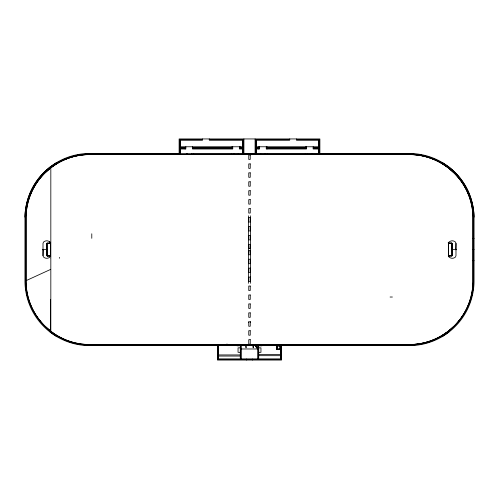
<?xml version="1.0" encoding="UTF-8"?>
<svg xmlns="http://www.w3.org/2000/svg" width="499" height="499" viewBox="0 0 499 499"><rect width="100%" height="100%" fill="white"/><g stroke="black" fill="none" stroke-linecap="round" stroke-linejoin="round"><path stroke-width="0.75" d="M50.63 256.449L49.432 257.44A4.653 4.653 0 0 1 43.482 256.979L43.008 255.719L43.157 249.643M179.771 154.122L179.865 139.695L202.582 139.695M88.616 344.971L88.616 344.878C55.189 344.959 25.617 315.38 25.692 281.96L25.692 217.134C25.617 183.707 55.189 154.135 88.616 154.216L179.958 154.216L179.958 139.695M179.958 139.926L179.958 153.467M455.843 249.456L455.986 243.381L455.512 242.115A4.653 4.653 0 0 0 449.568 241.659L448.37 242.651M191.317 154.216L410.39 154.122C443.861 154.041 473.476 183.657 473.401 217.127L473.401 281.966C473.476 315.437 443.861 345.046 410.39 344.971L88.616 344.878M88.61 344.971C55.14 345.046 25.524 315.437 25.599 281.966L25.599 217.127C25.524 183.657 55.14 154.041 88.61 154.122L179.865 154.122M46.731 243.687L46.731 255.55L47.262 256.081L47.112 243.549L50.642 243.387L50.592 242.483L50.642 242.845M448.358 256.218L448.358 255.706L451.882 255.569L451.738 243.019L452.262 243.543L452.262 255.413M410.384 344.971L410.384 344.878C443.811 344.959 473.383 315.38 473.308 281.96L473.308 217.134C473.383 183.707 443.811 154.135 410.384 154.216L319.135 154.122L319.135 139.695L296.418 139.695M243.356 154.216L242.876 154.416L243.075 153.935M319.323 154.216L318.849 154.416L319.042 153.935M448.507 242.539L448.196 242.751L448.514 242.564M226.721 344.503L226.783 344.092M227.101 344.503L227.157 344.098M448.489 256.567L448.358 256.093M50.549 256.274L50.686 256.611M43.008 249.257L43.051 249.731M46.731 249.332L46.719 249.712M452.281 249.706L452.262 249.332M455.986 249.843L455.986 249.363M50.823 167.851L44.71 173.228A63.679 63.679 0 0 0 26.067 217.146L26.067 281.941A63.679 63.679 0 0 0 44.71 325.866L50.823 331.242A63.679 63.679 0 0 0 88.629 344.503L410.371 344.503A63.679 63.679 0 0 0 448.177 331.242L454.29 325.866A63.679 63.679 0 0 0 472.933 281.941L472.933 217.146A63.679 63.679 0 0 0 454.29 173.228L448.177 167.851A63.679 63.679 0 0 0 410.371 154.59L88.629 154.59A63.679 63.679 0 0 0 50.823 167.851L50.823 258.295M255.313 345.738L257.415 348.477L257.447 347.653L255.313 345.738L257.553 348.352M50.549 242.495L50.511 256.567M57.011 162.331L50.143 166.965A64.783 64.783 0 0 0 24.95 217.102L24.95 281.991A64.776 64.776 0 0 0 88.585 345.62L217.458 345.62L217.458 360.053L281.542 360.053L281.542 345.62L410.415 345.62A64.776 64.776 0 0 0 474.044 281.991L474.05 217.102A64.783 64.783 0 0 0 448.857 166.965L441.989 162.331M441.989 336.763L448.857 332.128M26.067 280.663L50.461 269.485M50.599 243.001C50.33 242.913 45.877 242.657 47.099 243.574M448.539 242.657L448.539 256.081C448.37 256.205 453.198 256.436 451.901 255.519M43.157 249.456L42.764 249.5L43.008 249.843M455.843 249.637L456.217 249.637L455.986 249.251M46.738 255.55L47.099 255.525M451.901 243.574L452.256 243.543M448.308 243.001L451.738 243.013M209.281 139.695L243.169 139.695L243.169 154.122L255.831 154.122L255.831 139.695L289.719 139.695M179.958 139.782L202.582 139.782M209.281 139.782L243.075 139.782L243.075 154.216M289.719 139.782L255.925 139.782L255.925 154.216M296.418 139.782L319.042 139.782L319.042 154.216M180.239 146.768L242.795 146.768M256.205 146.768L318.761 146.768M180.239 147.511L185.821 147.511M192.527 147.511L231.998 147.511M239.445 147.511L242.795 147.511M256.205 147.511L258.813 147.511M267.002 147.511L305.731 147.511M313.179 147.511L318.761 147.511M180.239 148.259L185.079 148.259M192.527 148.259L232.74 148.259M239.445 148.259L242.795 148.259M256.205 148.259L258.813 148.259M267.002 148.259L306.473 148.259M313.179 148.259L318.761 148.259M180.239 149.001L185.821 149.001L185.821 146.768M242.795 149.001L239.445 149.001L239.445 146.768M256.205 149.001L259.555 149.001L259.555 146.768M318.761 149.001L313.179 149.001L313.179 146.768M88.622 154.497L410.378 154.497A63.766 63.766 0 0 1 441.472 163.217L448.233 167.776L454.358 173.165A63.766 63.766 0 0 1 473.021 217.14L473.027 281.947A63.772 63.772 0 0 1 454.358 325.928L448.233 331.317L441.472 335.877A63.772 63.772 0 0 1 410.378 344.597L88.622 344.597A63.704 63.704 0 0 1 50.823 331.361L44.642 325.928A63.772 63.772 0 0 1 25.973 281.947L25.973 217.146A63.772 63.772 0 0 1 44.642 173.165L50.767 167.776L57.528 163.217A63.772 63.772 0 0 1 88.622 154.497A63.704 63.704 0 0 0 50.823 167.733M472.933 238.372L474.05 238.372M50.642 243.2L46.937 243.468L46.918 255.538L47.274 255.893L50.642 255.893M448.358 243.2L451.72 243.2L452.082 243.556L452.057 255.625L448.358 255.893M451.707 243.387L448.358 243.387L448.358 242.845M42.933 249.55L47.106 249.55M451.894 249.544L456.067 249.544M472.933 249.544L474.05 249.544M47.293 255.706L50.642 255.706L50.642 256.218M47.262 256.081L50.692 256.068M472.933 260.721L474.05 260.721M390.075 297.024L392.401 297.024M237.025 345.807L239.164 345.62M259.929 345.807L261.975 345.807M239.164 345.807L236.931 345.62M276.795 345.994L279.771 345.994L279.771 348.976L276.708 348.976M256.424 346.749L255.681 346.749L255.681 346.375L256.598 346.375L257.097 347.847L256.729 347.847L256.736 346.481M256.729 347.753L257.097 347.753M240.562 347.859L238.048 347.859L238.048 352.325L240.562 352.325M258.438 347.859L260.952 347.859L260.952 352.325L258.438 352.325M241.31 348.976L257.69 348.976M276.795 349.344L280.519 349.344M280.519 349.531L276.608 349.531L276.608 345.62M258.719 354.558L280.519 354.558M218.481 354.932L240.281 354.932M258.719 355.675L280.519 355.675M218.481 356.049L240.281 356.049M218.113 359.218L280.887 359.218M255.925 153.935L256.062 154.459L255.644 154.216M179.958 153.935L180.095 154.459L179.677 154.216M50.143 332.128L57.011 336.763M448.364 256.467L449.568 257.434A4.653 4.653 0 0 0 455.512 256.979L455.986 255.713L455.986 243.381M49.432 241.659L50.636 242.626L49.432 241.659A4.653 4.653 0 0 0 43.482 242.121L43.008 243.381L43.008 255.719M451.707 255.713L451.738 256.074M47.262 243.025L47.293 243.381M448.451 243.2L448.451 255.893M50.542 243.2L50.549 255.893M456.067 249.363L456.067 249.731M313.921 147.511L313.921 148.259M312.062 153.467L312.062 154.497M307.59 153.467L307.59 154.497M306.473 146.768L306.473 149.001L266.26 149.001L266.26 146.768M305.731 146.768L305.731 148.259M305.357 153.467L305.357 154.029M296.418 138.947L296.418 140.063L318.761 140.063L318.761 153.467L256.205 153.467L256.205 140.063L289.719 140.063L289.719 138.947M280.887 344.971L280.887 359.399L218.113 359.399L218.113 344.971M280.794 344.878L280.794 359.305M280.145 348.976L280.145 349.531M277.163 345.62L277.163 349.531M277.07 346.181L277.07 348.789M276.795 345.62L276.795 349.531M274.094 344.597L274.094 345.62M268.412 344.597L268.412 345.62M267.377 153.467L267.377 154.029M267.002 146.768L267.002 149.001M265.137 153.467L265.137 154.497M262.069 345.62L259.836 345.62M260.671 153.467L260.671 154.497M258.813 146.768L258.813 149.001M258.438 344.971L258.438 359.305M258.345 344.971L258.345 359.305M255.775 346.375L255.775 346.749M255.089 138.947L255.089 153.467L243.911 153.467L243.911 138.947M253.224 345.62L253.224 347.859L252.943 345.62M252.338 359.031L252.338 360.053M250.617 215.805L250.617 283.289M250.617 321.899L250.617 322.273M248.383 215.805L248.383 283.289M248.383 321.961L248.383 322.335M246.662 359.031L246.662 360.053M246.057 345.62L246.057 347.859L245.776 345.62M240.655 344.971L240.655 359.305M240.562 344.971L240.562 359.305M240.187 146.768L240.187 148.259M238.329 153.467L238.329 154.497M233.863 153.467L233.863 154.497M232.74 146.768L232.74 149.001L192.527 149.001L192.527 146.768M231.998 146.768L231.998 148.259M231.623 153.467L231.623 154.029M230.588 344.597L230.588 345.62M224.906 344.597L224.906 345.62M218.206 344.878L218.206 359.305M209.281 138.947L209.281 140.063L242.795 140.063L242.795 153.467L180.239 153.467L180.239 140.063L202.582 140.063L202.582 138.947M193.643 153.467L193.643 154.029M193.269 147.511L193.269 148.259M191.41 153.467L191.41 154.497M186.938 153.467L186.938 154.497M185.079 147.511L185.079 149.001M91.785 233.794L91.785 238.31M59.593 257.365L59.593 258.295M50.823 258.669L50.823 331.242M50.461 299.456L50.461 330.924M42.933 249.363L42.933 249.737M474.044 217.102A64.776 64.776 0 0 0 410.415 153.474L319.884 153.467L319.884 138.947L179.116 138.947L179.116 153.467L88.585 153.467A64.776 64.776 0 0 0 24.956 217.102M448.177 331.361A63.704 63.704 0 0 1 410.378 344.591M410.378 154.503A63.704 63.704 0 0 1 448.177 167.733M248.895 248.496L248.758 244.335L250.242 244.335L250.105 248.496A1.21 1.21 0 0 0 248.895 248.496M250.242 250.486L250.105 250.598A1.21 1.21 0 0 1 248.895 250.598L248.758 254.758L250.242 254.758L250.242 250.486M250.242 154.958L248.758 154.958L248.758 159.43L250.242 159.43L250.242 154.958M250.242 163.897L248.758 163.897L248.758 168.369L250.242 168.369L250.242 163.897M250.242 172.835L248.758 172.835L248.758 177.301L250.242 177.301L250.242 172.835M250.242 181.773L248.758 181.773L248.758 186.239L250.242 186.239L250.242 181.773M250.242 190.712L248.758 190.712L248.758 195.178L250.242 195.178L250.242 190.712M250.242 199.644L248.758 199.644L248.758 204.116L250.242 204.116L250.242 199.644M250.242 208.582L248.758 208.582L248.758 213.054L250.242 213.054L250.242 208.582M250.242 217.52L248.758 217.52L248.758 221.993L250.242 221.993L250.242 217.52M250.242 226.459L248.758 226.459L248.758 230.925L250.242 230.925L250.242 226.459M250.242 235.397L248.758 235.397L248.758 239.863L250.242 239.863L250.242 235.397M250.242 259.231L248.758 259.231L248.758 263.697L250.242 263.697L250.242 259.231M250.242 268.169L248.758 268.169L248.758 272.635L250.242 272.635L250.242 268.169M250.242 277.101L248.758 277.101L248.758 281.573L250.242 281.573L250.242 277.101M250.242 286.039L248.758 286.039L248.758 290.512L250.242 290.512L250.242 286.039M250.242 294.978L248.758 294.978L248.758 299.444L250.242 299.444L250.242 294.978M250.242 303.916L248.758 303.916L248.758 308.382L250.242 308.382L250.242 303.916M250.242 312.854L248.758 312.854L248.758 317.32L250.242 317.32L250.242 312.854M250.242 321.793L248.758 321.793L248.758 326.259L250.242 326.259L250.242 321.793M250.242 330.725L248.758 330.725L248.758 335.197L250.242 335.197L250.242 330.725M250.242 339.663L248.758 339.663L248.758 344.135L250.242 344.135L250.242 339.663M240.281 345.62L218.481 345.62L218.481 359.031L240.281 359.031L240.281 345.62M257.69 345.62L241.31 345.62L241.31 359.031L257.69 359.031L257.69 345.62M280.519 345.62L258.719 345.62L258.719 359.031L280.519 359.031L280.519 345.62M280.332 345.807L276.976 345.807L276.976 349.163L280.332 349.163L280.332 345.807"/></g></svg>
